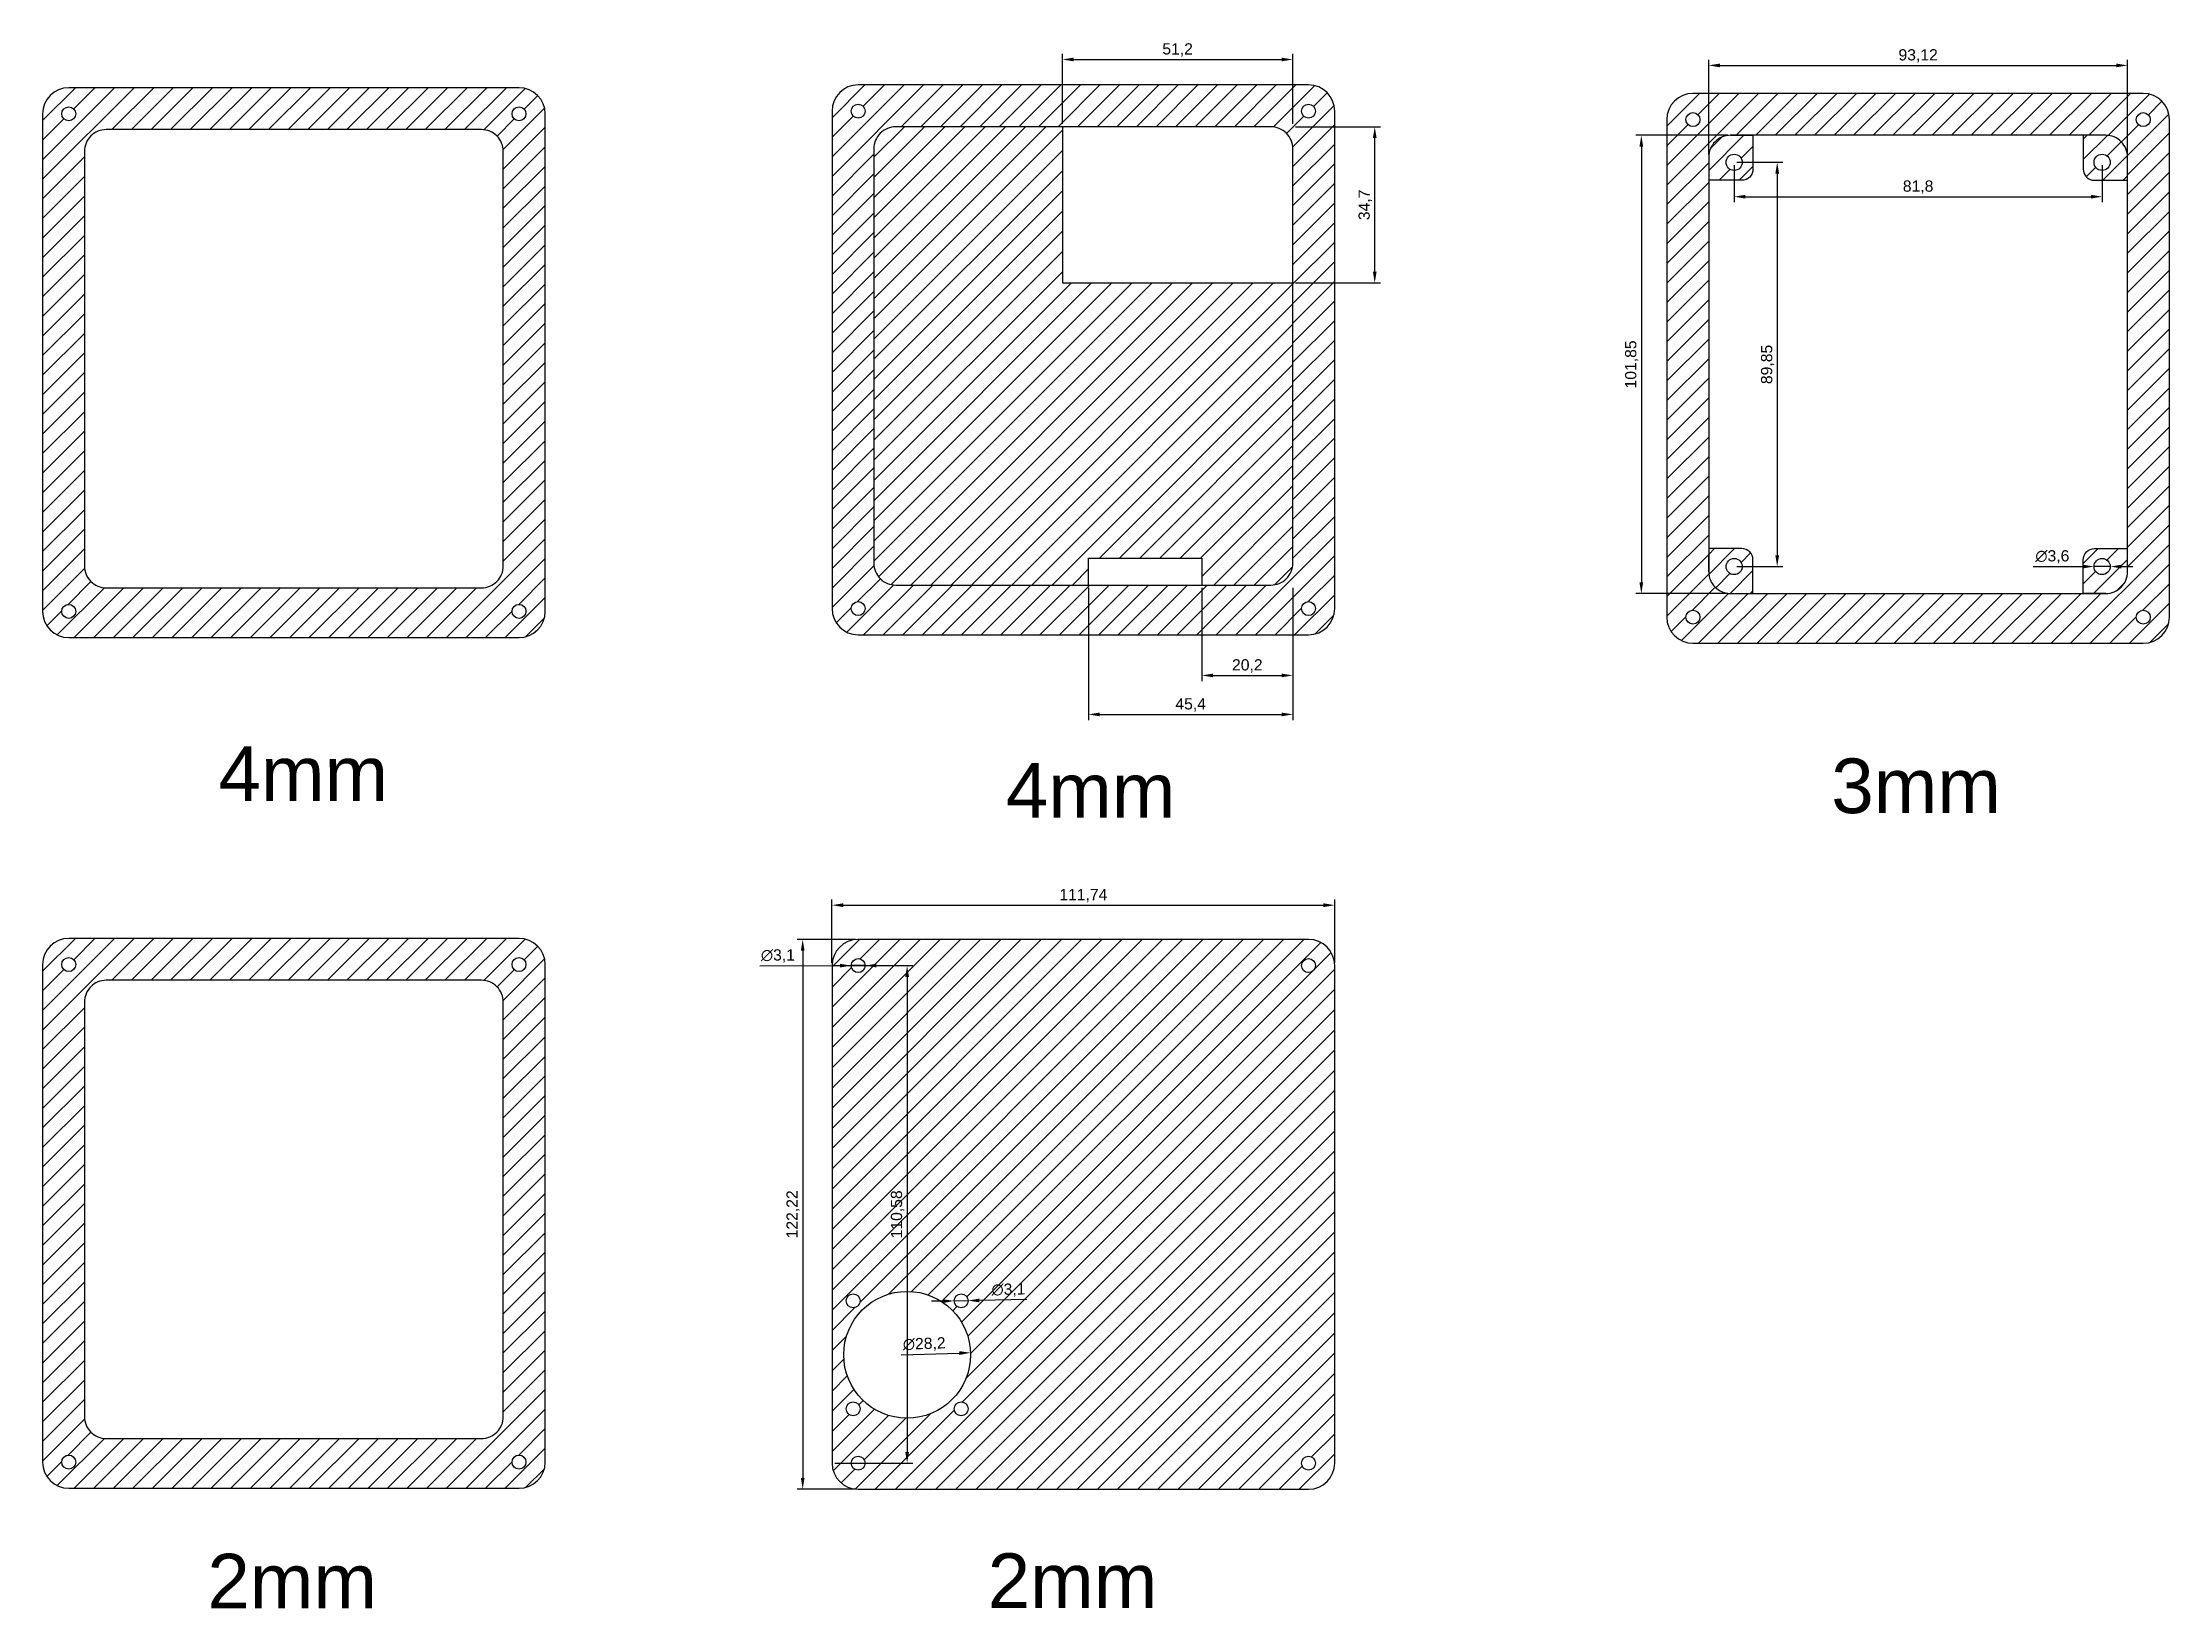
# Model space of a CAD drawing. Header units: millimetres. Extents: x 75 to 547, y 31 to 379.
import ezdxf

# ---------------------------------------------------------------- set-up
doc = ezdxf.new("R2010")
doc.units = ezdxf.units.MM
doc.styles.get("Standard").update_dxf_attribs({"font": 'arial.ttf'})
doc.dimstyles.new('ISO-25', dxfattribs={"dimtxt": 2.5, "dimasz": 2.5, "dimexe": 1.25, "dimexo": 0.625, "dimtad": 1, "dimtxsty": 'Standard', "dimcen": 2.5, "dimadec": 0, "dimazin": 0, "dimtfac": 1, "dimtmove": 0, "dimatfit": 3, "dimfxl": 1, "dimarcsym": 0})

# ---------------------------------------------------------------- blocks, each defined once
blk = doc.blocks.new('*D5')
at = {"color": 0, "lineweight": -2, "transparency": 16777216}
for p, q in [((444.91, 354.28), (444.91, 375.3)), ((447.41, 374.05), (535.53, 374.05)), ((538.03, 354.28), (538.03, 375.3))]:
    blk.add_line(p, q, dxfattribs=at)
at = {"color": 0, "transparency": 16777216}
for points in [[(447.41, 374.46), (447.41, 373.63), (444.91, 374.05)], [(535.53, 374.46), (535.53, 373.63), (538.03, 374.05)]]:
    blk.add_solid(points, dxfattribs=at)
at = {"layer": 'Defpoints', "color": 0, "transparency": 16777216}
for p in [(538.03, 374.05), (444.91, 353.66), (538.03, 353.66)]:
    blk.add_point(p, dxfattribs=at)
at = {"color": 0, "transparency": 16777216, "insert": (491.47, 376.17), "char_height": 2.5, "attachment_point": 5}
blk.add_mtext('93,12', dxfattribs=at)
blk = doc.blocks.new('*D6')
at = {"color": 0, "lineweight": -2, "transparency": 16777216}
for p, q in [((449.13, 358.51), (428.69, 358.51)), ((429.94, 356.01), (429.94, 259.16)), ((449.13, 256.66), (428.69, 256.66))]:
    blk.add_line(p, q, dxfattribs=at)
at = {"color": 0, "transparency": 16777216}
for points in [[(429.52, 356.01), (430.35, 356.01), (429.94, 358.51)], [(429.52, 259.16), (430.35, 259.16), (429.94, 256.66)]]:
    blk.add_solid(points, dxfattribs=at)
at = {"layer": 'Defpoints', "color": 0, "transparency": 16777216}
for p in [(449.76, 358.51), (429.94, 256.66), (449.76, 256.66)]:
    blk.add_point(p, dxfattribs=at)
at = {"color": 0, "transparency": 16777216, "insert": (427.81, 307.58), "char_height": 2.5, "attachment_point": 5, "rotation": 90}
blk.add_mtext('101,85', dxfattribs=at)
blk = doc.blocks.new('*D7')
at = {"color": 0, "lineweight": -2, "transparency": 16777216}
for p, q in [((250.02, 174.59), (250.02, 188.64)), ((252.52, 187.39), (359.27, 187.39)), ((361.77, 174.59), (361.77, 188.64))]:
    blk.add_line(p, q, dxfattribs=at)
at = {"color": 0, "transparency": 16777216}
for points in [[(252.52, 187.81), (252.52, 186.97), (250.02, 187.39)], [(359.27, 187.81), (359.27, 186.97), (361.77, 187.39)]]:
    blk.add_solid(points, dxfattribs=at)
at = {"layer": 'Defpoints', "color": 0, "transparency": 16777216}
for p in [(361.77, 187.39), (250.02, 173.96), (361.77, 173.96)]:
    blk.add_point(p, dxfattribs=at)
at = {"color": 0, "transparency": 16777216, "insert": (305.9, 189.52), "char_height": 2.5, "attachment_point": 5}
blk.add_mtext('111,74', dxfattribs=at)
blk = doc.blocks.new('*D8')
at = {"color": 0, "lineweight": -2, "transparency": 16777216}
for p, q in [((255.22, 179.78), (242.26, 179.78)), ((243.51, 177.28), (243.51, 60.06)), ((255.22, 57.56), (242.26, 57.56))]:
    blk.add_line(p, q, dxfattribs=at)
at = {"color": 0, "transparency": 16777216}
for points in [[(243.09, 177.28), (243.92, 177.28), (243.51, 179.78)], [(243.09, 60.06), (243.92, 60.06), (243.51, 57.56)]]:
    blk.add_solid(points, dxfattribs=at)
at = {"layer": 'Defpoints', "color": 0, "transparency": 16777216}
for p in [(255.84, 179.78), (243.51, 57.56), (255.84, 57.56)]:
    blk.add_point(p, dxfattribs=at)
at = {"color": 0, "transparency": 16777216, "insert": (241.38, 118.67), "char_height": 2.5, "attachment_point": 5, "rotation": 90}
blk.add_mtext('122,22', dxfattribs=at)
blk = doc.blocks.new('*D10')
at = {"color": 0, "lineweight": -2, "transparency": 16777216}
for p, q in [((274.67, 99.38), (272.17, 99.34)), ((277.17, 99.43), (280.27, 99.49)), ((293.31, 99.73), (282.77, 99.53))]:
    blk.add_line(p, q, dxfattribs=at)
at = {"color": 0, "transparency": 16777216}
for points in [[(274.66, 99.8), (274.68, 98.96), (277.17, 99.43)], [(282.76, 99.95), (282.78, 99.12), (280.27, 99.49)]]:
    blk.add_solid(points, dxfattribs=at)
at = {"layer": 'Defpoints', "color": 0, "transparency": 16777216}
for p in [(277.17, 99.43), (280.27, 99.49)]:
    blk.add_point(p, dxfattribs=at)
at = {"color": 0, "transparency": 16777216, "insert": (289.25, 101.82), "char_height": 2.5, "attachment_point": 5, "rotation": 1.0626}
blk.add_mtext('∅3,1', dxfattribs=at)
blk = doc.blocks.new('*D11')
at = {"color": 0, "lineweight": -2, "transparency": 16777216}
blk.add_line((265.38, 87.41), (278.31, 87.84), dxfattribs=at)
at = {"color": 0, "transparency": 16777216}
blk.add_solid([(278.3, 88.26), (278.33, 87.42), (280.81, 87.92)], dxfattribs=at)
at = {"layer": 'Defpoints', "color": 0, "transparency": 16777216}
for p in [(252.63, 86.99), (280.81, 87.92)]:
    blk.add_point(p, dxfattribs=at)
at = {"color": 0, "transparency": 16777216, "insert": (270.53, 89.75), "char_height": 2.5, "attachment_point": 5, "rotation": 1.8971}
blk.add_mtext('∅28,2', dxfattribs=at)
blk = doc.blocks.new('*D12')
at = {"color": 0, "lineweight": -2, "transparency": 16777216}
for p, q in [((450.57, 351.88), (450.57, 343.62)), ((532.37, 351.88), (532.37, 343.62)), ((453.07, 344.87), (529.87, 344.87))]:
    blk.add_line(p, q, dxfattribs=at)
at = {"color": 0, "transparency": 16777216}
for points in [[(453.07, 345.28), (453.07, 344.45), (450.57, 344.87)], [(529.87, 345.28), (529.87, 344.45), (532.37, 344.87)]]:
    blk.add_solid(points, dxfattribs=at)
at = {"layer": 'Defpoints', "color": 0, "transparency": 16777216}
for p in [(450.57, 352.51), (532.37, 352.51), (532.37, 344.87)]:
    blk.add_point(p, dxfattribs=at)
at = {"color": 0, "transparency": 16777216, "insert": (491.47, 346.99), "char_height": 2.5, "attachment_point": 5}
blk.add_mtext('81,8', dxfattribs=at)
blk = doc.blocks.new('*D13')
at = {"color": 0, "lineweight": -2, "transparency": 16777216}
for p, q in [((451.19, 352.51), (461.39, 352.51)), ((460.14, 350.01), (460.14, 265.16)), ((451.19, 262.66), (461.39, 262.66))]:
    blk.add_line(p, q, dxfattribs=at)
at = {"color": 0, "transparency": 16777216}
for points in [[(459.73, 350.01), (460.56, 350.01), (460.14, 352.51)], [(459.73, 265.16), (460.56, 265.16), (460.14, 262.66)]]:
    blk.add_solid(points, dxfattribs=at)
at = {"layer": 'Defpoints', "color": 0, "transparency": 16777216}
for p in [(450.57, 352.51), (450.57, 262.66), (460.14, 262.66)]:
    blk.add_point(p, dxfattribs=at)
at = {"color": 0, "transparency": 16777216, "insert": (458.02, 307.58), "char_height": 2.5, "attachment_point": 5, "rotation": 90}
blk.add_mtext('89,85', dxfattribs=at)
blk = doc.blocks.new('*D14')
at = {"color": 0, "lineweight": -2, "transparency": 16777216}
for p, q in [((307.05, 257.93), (307.05, 228.54)), ((352.45, 257.93), (352.45, 228.54)), ((309.55, 229.79), (349.95, 229.79))]:
    blk.add_line(p, q, dxfattribs=at)
at = {"color": 0, "transparency": 16777216}
for points in [[(309.55, 230.21), (309.55, 229.37), (307.05, 229.79)], [(349.95, 230.21), (349.95, 229.37), (352.45, 229.79)]]:
    blk.add_solid(points, dxfattribs=at)
at = {"layer": 'Defpoints', "color": 0, "transparency": 16777216}
for p in [(307.05, 258.55), (352.45, 258.55), (352.45, 229.79)]:
    blk.add_point(p, dxfattribs=at)
at = {"color": 0, "transparency": 16777216, "insert": (329.75, 231.91), "char_height": 2.5, "attachment_point": 5}
blk.add_mtext('45,4', dxfattribs=at)
blk = doc.blocks.new('*D15')
at = {"color": 0, "lineweight": -2, "transparency": 16777216}
for p, q in [((332.25, 257.93), (332.25, 237.21)), ((352.45, 257.93), (352.45, 237.21)), ((334.75, 238.46), (349.95, 238.46))]:
    blk.add_line(p, q, dxfattribs=at)
at = {"color": 0, "transparency": 16777216}
for points in [[(334.75, 238.87), (334.75, 238.04), (332.25, 238.46)], [(349.95, 238.87), (349.95, 238.04), (352.45, 238.46)]]:
    blk.add_solid(points, dxfattribs=at)
at = {"layer": 'Defpoints', "color": 0, "transparency": 16777216}
for p in [(332.25, 258.55), (352.45, 258.55), (352.45, 238.46)]:
    blk.add_point(p, dxfattribs=at)
at = {"color": 0, "transparency": 16777216, "insert": (342.35, 240.58), "char_height": 2.5, "attachment_point": 5}
blk.add_mtext('20,2', dxfattribs=at)
blk = doc.blocks.new('*D16')
at = {"color": 0, "lineweight": -2, "transparency": 16777216}
for p, q in [((301.25, 361.03), (301.25, 376.61)), ((303.75, 375.36), (349.95, 375.36)), ((352.45, 361.03), (352.45, 376.61))]:
    blk.add_line(p, q, dxfattribs=at)
at = {"color": 0, "transparency": 16777216}
for points in [[(303.75, 375.78), (303.75, 374.95), (301.25, 375.36)], [(349.95, 375.78), (349.95, 374.95), (352.45, 375.36)]]:
    blk.add_solid(points, dxfattribs=at)
at = {"layer": 'Defpoints', "color": 0, "transparency": 16777216}
for p in [(352.45, 375.36), (301.25, 360.4), (352.45, 360.4)]:
    blk.add_point(p, dxfattribs=at)
at = {"color": 0, "transparency": 16777216, "insert": (326.85, 377.49), "char_height": 2.5, "attachment_point": 5}
blk.add_mtext('51,2', dxfattribs=at)
blk = doc.blocks.new('*D17')
at = {"color": 0, "lineweight": -2, "transparency": 16777216}
for p, q in [((353.08, 360.4), (371.92, 360.4)), ((370.67, 328.2), (370.67, 357.9)), ((353.08, 325.7), (371.92, 325.7))]:
    blk.add_line(p, q, dxfattribs=at)
at = {"color": 0, "transparency": 16777216}
for points in [[(370.26, 357.9), (371.09, 357.9), (370.67, 360.4)], [(370.26, 328.2), (371.09, 328.2), (370.67, 325.7)]]:
    blk.add_solid(points, dxfattribs=at)
at = {"layer": 'Defpoints', "color": 0, "transparency": 16777216}
for p in [(352.45, 360.4), (370.67, 360.4), (352.45, 325.7)]:
    blk.add_point(p, dxfattribs=at)
at = {"color": 0, "transparency": 16777216, "insert": (368.55, 343.05), "char_height": 2.5, "attachment_point": 5, "rotation": 90}
blk.add_mtext('34,7', dxfattribs=at)
blk = doc.blocks.new('*D18')
at = {"color": 0, "lineweight": -2, "transparency": 16777216}
for p, q in [((517.05, 262.66), (528.07, 262.66)), ((534.17, 262.66), (530.57, 262.66)), ((536.67, 262.66), (539.17, 262.66))]:
    blk.add_line(p, q, dxfattribs=at)
at = {"color": 0, "transparency": 16777216}
for points in [[(528.07, 263.07), (528.07, 262.24), (530.57, 262.66)], [(536.67, 263.07), (536.67, 262.24), (534.17, 262.66)]]:
    blk.add_solid(points, dxfattribs=at)
at = {"layer": 'Defpoints', "color": 0, "transparency": 16777216}
for p in [(530.57, 262.66), (534.17, 262.66)]:
    blk.add_point(p, dxfattribs=at)
at = {"color": 0, "transparency": 16777216, "insert": (521.31, 264.82), "char_height": 2.5, "attachment_point": 5}
blk.add_mtext('∅3,6', dxfattribs=at)
blk = doc.blocks.new('*D19')
at = {"color": 0, "lineweight": -2, "transparency": 16777216}
for p, q in [((233.99, 173.93), (251.79, 173.96)), ((257.39, 173.96), (254.29, 173.96)), ((259.89, 173.97), (262.39, 173.97))]:
    blk.add_line(p, q, dxfattribs=at)
at = {"color": 0, "transparency": 16777216}
for points in [[(251.79, 174.37), (251.79, 173.54), (254.29, 173.96)], [(259.89, 174.38), (259.89, 173.55), (257.39, 173.96)]]:
    blk.add_solid(points, dxfattribs=at)
at = {"layer": 'Defpoints', "color": 0, "transparency": 16777216}
for p in [(254.29, 173.96), (257.39, 173.96)]:
    blk.add_point(p, dxfattribs=at)
at = {"color": 0, "transparency": 16777216, "insert": (238, 176.1), "char_height": 2.5, "attachment_point": 5, "rotation": 0.0834}
blk.add_mtext('∅3,1', dxfattribs=at)
blk = doc.blocks.new('*D20')
at = {"color": 0, "lineweight": -2, "transparency": 16777216}
for p, q in [((250.65, 173.96), (267.97, 173.96)), ((266.72, 171.46), (266.72, 65.88)), ((250.65, 63.38), (267.97, 63.38))]:
    blk.add_line(p, q, dxfattribs=at)
at = {"color": 0, "transparency": 16777216}
for points in [[(266.3, 171.46), (267.14, 171.46), (266.72, 173.96)], [(266.3, 65.88), (267.14, 65.88), (266.72, 63.38)]]:
    blk.add_solid(points, dxfattribs=at)
at = {"layer": 'Defpoints', "color": 0, "transparency": 16777216}
for p in [(250.02, 173.96), (250.02, 63.38), (266.72, 63.38)]:
    blk.add_point(p, dxfattribs=at)
at = {"color": 0, "transparency": 16777216, "insert": (264.59, 118.67), "char_height": 2.5, "attachment_point": 5, "rotation": 90}
blk.add_mtext('110,58', dxfattribs=at)

msp = doc.modelspace()

# ---------------------------------------------------------------- hatches: boundary and pattern name
h = msp.add_hatch()
h.set_pattern_fill('ANSI31', color=256, scale=0.97)
h.set_pattern_definition([(45, (5.641, 192.7433), (-2.177712, 2.177712), [])])
h.paths.add_polyline_path([(74.523, 252.696, 0.4142136), (80.343, 246.876), (180.447, 246.876, 0.4142136), (186.267, 252.696), (186.267, 363.276, 0.4142136), (180.447, 369.096), (80.343, 369.096, 0.4142136), (74.523, 363.276)])
h.paths.add_polyline_path([(83.835, 354.934, -0.4142136), (88.685, 359.784), (172.105, 359.784, -0.4142136), (176.955, 354.934), (176.955, 262.784, -0.4142136), (172.105, 257.934), (88.685, 257.934, -0.4142136), (83.835, 262.784)], flags=16)
h.paths.add_polyline_path([(78.793, 363.276, -1), (81.893, 363.276, -1)], flags=16)
h.paths.add_polyline_path([(81.893, 252.696, -1), (78.793, 252.696, -1)], flags=16)
h.paths.add_polyline_path([(178.897, 363.276, -1), (181.997, 363.276, -1)], flags=16)
h.paths.add_polyline_path([(181.997, 252.696, -1), (178.897, 252.696, -1)], flags=16)
h = msp.add_hatch()
h.set_pattern_fill('ANSI31', color=256, scale=0.97)
h.set_pattern_definition([(45, (181.1406, 193.361), (-2.177712, 2.177712), [])])
h.paths.add_polyline_path([(250.022, 253.313, 0.4142136), (255.842, 247.493), (355.946, 247.493, 0.4142136), (361.766, 253.313), (361.766, 363.893, 0.4142136), (355.946, 369.713), (255.842, 369.713, 0.4142136), (250.022, 363.893)])
h.paths.add_polyline_path([(259.334, 355.551, -0.4142136), (264.184, 360.401), (347.604, 360.401, -0.4142136), (352.454, 355.551), (352.454, 263.401, -0.4142136), (347.604, 258.551), (264.184, 258.551, -0.4142136), (259.334, 263.401)], flags=16)
h.paths.add_polyline_path([(254.292, 363.893, -1), (257.392, 363.893, -1)], flags=16)
h.paths.add_polyline_path([(257.392, 253.313, -1), (254.292, 253.313, -1)], flags=16)
h.paths.add_polyline_path([(354.396, 363.893, -1), (357.496, 363.893, -1)], flags=16)
h.paths.add_polyline_path([(357.496, 253.313, -1), (354.396, 253.313, -1)], flags=16)
h = msp.add_hatch()
h.set_pattern_fill('ANSI31', color=256, scale=0.97)
h.set_pattern_definition([(45, (366.7155, 191.4658), (-2.177712, 2.177712), [])])
h.paths.add_polyline_path([(435.597, 251.418, 0.4142136), (441.417, 245.598), (541.521, 245.598, 0.4142136), (547.341, 251.418), (547.341, 361.998, 0.4142136), (541.521, 367.818), (441.417, 367.818, 0.4142136), (435.597, 361.998)])
h.paths.add_polyline_path([(444.909, 353.656, -0.4142136), (449.759, 358.506), (533.179, 358.506, -0.4142136), (538.029, 353.656), (538.029, 261.506, -0.4142136), (533.179, 256.656), (449.759, 256.656, -0.4142136), (444.909, 261.506)], flags=16)
h.paths.add_polyline_path([(439.867, 361.998, -1), (442.967, 361.998, -1)], flags=16)
h.paths.add_polyline_path([(442.967, 251.418, -1), (439.867, 251.418, -1)], flags=16)
h.paths.add_polyline_path([(539.971, 361.998, -1), (543.071, 361.998, -1)], flags=16)
h.paths.add_polyline_path([(543.071, 251.418, -1), (539.971, 251.418, -1)], flags=16)
h = msp.add_hatch()
h.set_pattern_fill('ANSI31', color=256)
h.paths.add_polyline_path([(352.454, 325.701), (301.254, 325.701), (301.254, 360.401), (264.184, 360.401, 0.4142136), (259.334, 355.551), (259.334, 263.401, 0.4142136), (264.184, 258.551), (307.054, 258.551), (307.054, 264.551), (332.254, 264.551), (332.254, 258.551), (347.604, 258.551, 0.4142136), (352.454, 263.401)])
h = msp.add_hatch()
h.set_pattern_fill('ANSI31', color=256)
h.set_pattern_definition([(45, (362.8753, 187.8306), (-2.245064, 2.245064), [])])
h.paths.add_polyline_path([(454.759, 256.656), (454.759, 264.156, 0.4142136), (452.259, 266.656), (444.909, 266.656), (444.909, 261.506, 0.4142136), (449.759, 256.656)])
h.paths.add_polyline_path([(452.369, 262.656, 1), (448.769, 262.656, 1)], flags=16)
h.paths.add_polyline_path([(449.759, 358.506, 0.4142136), (444.909, 353.656), (444.909, 348.506), (452.259, 348.506, 0.4142136), (454.759, 351.006), (454.759, 358.506)])
h.paths.add_polyline_path([(452.369, 352.506, -1), (448.769, 352.506, -1)], flags=16)
h.paths.add_polyline_path([(533.179, 358.506), (528.179, 358.506), (528.179, 351.006, 0.4142136), (530.679, 348.506), (538.029, 348.506), (538.029, 353.656, 0.4142136)])
h.paths.add_polyline_path([(534.169, 352.506, -1), (530.569, 352.506, -1)], flags=16)
h.paths.add_polyline_path([(538.029, 266.656), (530.679, 266.656, 0.4142136), (528.179, 264.156), (528.179, 256.656), (533.179, 256.656, 0.4142136), (538.029, 261.506)])
h.paths.add_polyline_path([(534.169, 262.656, -1), (530.569, 262.656, -1)], flags=16)
h = msp.add_hatch()
h.set_pattern_fill('ANSI31', color=256, scale=0.97)
h.set_pattern_definition([(45, (5.641, 3.6542), (-2.177712, 2.177712), [])])
h.paths.add_polyline_path([(74.523, 63.607, 0.4142136), (80.343, 57.787), (180.447, 57.787, 0.4142136), (186.267, 63.607), (186.267, 174.187, 0.4142136), (180.447, 180.007), (80.343, 180.007, 0.4142136), (74.523, 174.187)])
h.paths.add_polyline_path([(83.835, 165.845, -0.4142136), (88.685, 170.695), (172.105, 170.695, -0.4142136), (176.955, 165.845), (176.955, 73.695, -0.4142136), (172.105, 68.845), (88.685, 68.845, -0.4142136), (83.835, 73.695)], flags=16)
h.paths.add_polyline_path([(78.793, 174.187, -1), (81.893, 174.187, -1)], flags=16)
h.paths.add_polyline_path([(81.893, 63.607, -1), (78.793, 63.607, -1)], flags=16)
h.paths.add_polyline_path([(178.897, 174.187, -1), (181.997, 174.187, -1)], flags=16)
h.paths.add_polyline_path([(181.997, 63.607, -1), (178.897, 63.607, -1)], flags=16)
h = msp.add_hatch()
h.set_pattern_fill('ANSI31', color=256)
h.paths.add_polyline_path([(361.767, 173.962, 0.4142136), (355.947, 179.782), (255.843, 179.782, 0.4142136), (250.023, 173.962), (250.023, 63.382, 0.4142136), (255.843, 57.562), (355.947, 57.562, 0.4142136), (361.767, 63.382)])
h.paths.add_polyline_path([(280.271, 99.457, -1), (277.171, 99.457, -1)], flags=16)
h.paths.add_polyline_path([(280.821, 87.457, -1), (252.621, 87.457, -1)], flags=16)
h.paths.add_polyline_path([(256.271, 99.457, -1), (253.171, 99.457, -1)], flags=16)
h.paths.add_polyline_path([(280.271, 75.457, -1), (277.171, 75.457, -1)], flags=16)
h.paths.add_polyline_path([(354.397, 173.962, -1), (357.497, 173.962, -1)], flags=16)
h.paths.add_polyline_path([(254.293, 173.962, -1), (257.393, 173.962, -1)], flags=16)
h.paths.add_polyline_path([(256.271, 75.457, -1), (253.171, 75.457, -1)], flags=16)
h.paths.add_polyline_path([(357.497, 63.382, -1), (354.397, 63.382, -1)], flags=16)
h.paths.add_polyline_path([(257.393, 63.382, -1), (254.293, 63.382, -1)], flags=16)
h.paths.add_polyline_path([(285.133, 99.33), (293.953, 99.493), (293.858, 104.644), (285.038, 104.481)], flags=24)
h.paths.add_polyline_path([(265.25, 87.162), (276.008, 87.518), (275.838, 92.667), (265.08, 92.311)], flags=8)
h.paths.add_polyline_path([(266.967, 112.592), (266.967, 124.524), (261.815, 124.524), (261.815, 112.592)], flags=24)

# ---------------------------------------------------------------- linework, layer by layer
for p, q in [((180.447, 369.096), (80.343, 369.096)), ((355.946, 369.713), (255.842, 369.713)), ((541.521, 367.818), (441.417, 367.818)), ((74.523, 363.276), (74.523, 252.696)), ((186.267, 252.696), (186.267, 363.276)), ((250.022, 363.893), (250.022, 253.313)), ((361.766, 253.313), (361.766, 363.893)), ((435.597, 361.998), (435.597, 251.418)), ((547.341, 251.418), (547.341, 361.998)), ((444.909, 261.506), (444.909, 265.141)), ((307.054, 258.551), (307.054, 264.551)), ((307.054, 264.551), (332.254, 264.551)), ((332.254, 264.551), (332.254, 258.551)), ((80.343, 246.876), (180.447, 246.876)), ((255.842, 247.493), (355.946, 247.493)), ((441.417, 245.598), (541.521, 245.598)), ((180.447, 180.007), (80.343, 180.007)), ((355.947, 179.782), (255.843, 179.782)), ((74.523, 174.187), (74.523, 63.607)), ((186.267, 63.607), (186.267, 174.187)), ((250.023, 173.962), (250.023, 63.382)), ((361.767, 63.382), (361.767, 173.962)), ((80.343, 57.787), (180.447, 57.787)), ((255.843, 57.562), (355.947, 57.562))]:
    msp.add_line(p, q)
for points in [[(176.955, 262.784), (176.955, 354.934, 0.4142136), (172.105, 359.784), (88.685, 359.784, 0.4142136), (83.835, 354.934), (83.835, 262.784, 0.4142136), (88.685, 257.934), (172.105, 257.934, 0.4142136)], [(176.955, 262.784), (176.955, 354.934, 0.4142136), (172.105, 359.784), (88.685, 359.784, 0.4142136), (83.835, 354.934), (83.835, 262.784, 0.4142136), (88.685, 257.934), (172.105, 257.934, 0.4142136)], [(352.454, 263.401), (352.454, 355.551, 0.4142136), (347.604, 360.401), (264.184, 360.401, 0.4142136), (259.334, 355.551), (259.334, 263.401, 0.4142136), (264.184, 258.551), (347.604, 258.551, 0.4142136)], [(352.454, 263.401), (352.454, 355.551, 0.4142136), (347.604, 360.401), (264.184, 360.401, 0.4142136), (259.334, 355.551), (259.334, 263.401, 0.4142136), (264.184, 258.551), (347.604, 258.551, 0.4142136)], [(538.029, 261.506), (538.029, 353.656, 0.4142136), (533.179, 358.506), (449.759, 358.506, 0.4142136), (444.909, 353.656), (444.909, 261.506, 0.4142136), (449.759, 256.656), (533.179, 256.656, 0.4142136)], [(538.029, 261.506), (538.029, 353.656, 0.4142136), (533.179, 358.506), (449.759, 358.506, 0.4142136), (444.909, 353.656), (444.909, 261.506, 0.4142136), (449.759, 256.656), (533.179, 256.656, 0.4142136)], [(176.955, 73.695), (176.955, 165.845, 0.4142136), (172.105, 170.695), (88.685, 170.695, 0.4142136), (83.835, 165.845), (83.835, 73.695, 0.4142136), (88.685, 68.845), (172.105, 68.845, 0.4142136)], [(176.955, 73.695), (176.955, 165.845, 0.4142136), (172.105, 170.695), (88.685, 170.695, 0.4142136), (83.835, 165.845), (83.835, 73.695, 0.4142136), (88.685, 68.845), (172.105, 68.845, 0.4142136)]]:
    msp.add_lwpolyline(points, format="xyb", close=True)
msp.add_lwpolyline([(301.254, 360.401), (301.254, 325.701), (352.454, 325.701)])
for points in [[(449.759, 358.506), (454.759, 358.506), (454.759, 351.006, -0.4142136), (452.259, 348.506), (444.909, 348.506)], [(533.179, 358.506), (528.179, 358.506), (528.179, 351.006, 0.4142136), (530.679, 348.506), (538.029, 348.506)], [(449.759, 256.656), (454.759, 256.656), (454.759, 264.156, 0.4142136), (452.259, 266.656), (444.909, 266.656)], [(533.179, 256.656), (528.179, 256.656), (528.179, 264.156, -0.4142136), (530.679, 266.656), (538.029, 266.656)]]:
    msp.add_lwpolyline(points, format="xyb")
for centre, radius in [((80.343, 363.276), 1.55), ((180.447, 363.276), 1.55), ((255.842, 363.893), 1.55), ((355.946, 363.893), 1.55), ((441.417, 361.998), 1.55), ((541.521, 361.998), 1.55), ((450.569, 352.506), 1.8), ((532.369, 352.506), 1.8), ((450.569, 262.656), 1.8), ((532.369, 262.656), 1.8), ((80.343, 252.696), 1.55), ((180.447, 252.696), 1.55), ((255.842, 253.313), 1.55), ((355.946, 253.313), 1.55), ((441.417, 251.418), 1.55), ((541.521, 251.418), 1.55), ((80.343, 174.187), 1.55), ((180.447, 174.187), 1.55), ((255.843, 173.962), 1.55), ((355.947, 173.962), 1.55), ((266.721, 87.457), 14.1), ((254.721, 99.457), 1.55), ((278.721, 99.457), 1.55), ((254.721, 75.457), 1.55), ((278.721, 75.457), 1.55), ((80.343, 63.607), 1.55), ((180.447, 63.607), 1.55), ((255.843, 63.382), 1.55), ((355.947, 63.382), 1.55)]:
    msp.add_circle(centre, radius)
for centre, start, end in [((80.343, 363.276), 90, 180), ((180.447, 363.276), 0, 90), ((255.842, 363.893), 90, 180), ((355.946, 363.893), 0, 90), ((441.417, 361.998), 90, 180), ((541.521, 361.998), 0, 90), ((80.343, 252.696), 180, 270), ((180.447, 252.696), 270, 360), ((255.842, 253.313), 180, 270), ((355.946, 253.313), 270, 360), ((441.417, 251.418), 180, 270), ((541.521, 251.418), 270, 360), ((80.343, 174.187), 90, 180), ((180.447, 174.187), 0, 90), ((255.843, 173.962), 90, 180), ((355.947, 173.962), 0, 90), ((80.343, 63.607), 180, 270), ((180.447, 63.607), 270, 360), ((255.843, 63.382), 180, 270), ((355.947, 63.382), 270, 360)]:
    msp.add_arc(centre, 5.82, start, end)

# ---------------------------------------------------------------- texts
for s, p in [('4mm', (113.644, 210.567)), ('4mm', (288.659, 206.833)), ('3mm', (472.16, 207.85)), ('2mm', (111.169, 31.074)), ('2mm', (284.636, 31.176))]:
    msp.add_text(s, height=12.1465).set_placement(p)

# ---------------------------------------------------------------- dimensions: what is measured, and where the dimension line sits
for base, p1, p2, picture, middle in [((352.454, 375.362), (301.254, 360.401), (352.454, 360.401), '*D16', (326.854, 377.489)), ((538.029, 374.047), (444.909, 353.656), (538.029, 353.656), '*D5', (491.469, 376.174)), ((532.369, 344.867), (450.569, 352.506), (532.369, 352.506), '*D12', (491.469, 346.994)), ((352.454, 229.789), (307.054, 258.551), (352.454, 258.551), '*D14', (329.754, 231.911)), ((352.454, 238.457), (332.254, 258.551), (352.454, 258.551), '*D15', (342.354, 240.584)), ((361.767, 187.39), (250.023, 173.962), (361.767, 173.962), '*D7', (305.895, 189.517))]:
    dim = msp.add_linear_dim(base=base, p1=p1, p2=p2, dimstyle='ISO-25')
    dim.commit()
    dim.dimension.update_dxf_attribs({"geometry": picture, "text_midpoint": middle})
for base, p1, p2, picture, middle in [((370.674, 360.401), (352.454, 325.701), (352.454, 360.401), '*D17', (368.547, 343.051)), ((429.937, 256.656), (449.759, 358.506), (449.759, 256.656), '*D6', (427.809, 307.581)), ((460.142, 262.656), (450.569, 352.506), (450.569, 262.656), '*D13', (458.015, 307.581)), ((243.506, 57.562), (255.843, 179.782), (255.843, 57.562), '*D8', (241.378, 118.672)), ((266.721, 63.382), (250.023, 173.962), (250.023, 63.382), '*D20', (264.594, 118.672))]:
    dim = msp.add_linear_dim(base=base, p1=p1, p2=p2, angle=90, dimstyle='ISO-25')
    dim.commit()
    dim.dimension.update_dxf_attribs({"geometry": picture, "text_midpoint": middle})
for p1, p2, picture, middle in [((534.169, 262.656), (530.569, 262.656), '*D18', (521.31, 262.656)), ((257.393, 173.964), (254.293, 173.96), '*D19', (238.005, 173.936)), ((252.629, 86.99), (280.813, 87.923), '*D11', (270.6, 87.585))]:
    dim = msp.add_diameter_dim_2p(p1=p1, p2=p2, dimstyle='ISO-25')
    dim.commit()
    dim.dimension.update_dxf_attribs({"geometry": picture, "text_midpoint": middle, "dimtype": 163})
dim = msp.add_diameter_dim_2p(p1=(277.171, 99.428), p2=(280.271, 99.485), dimstyle='ISO-25')
dim.commit()
dim.dimension.update_dxf_attribs({"geometry": '*D10', "text_midpoint": (289.249, 101.82)})

doc.saveas('drawing.dxf')
